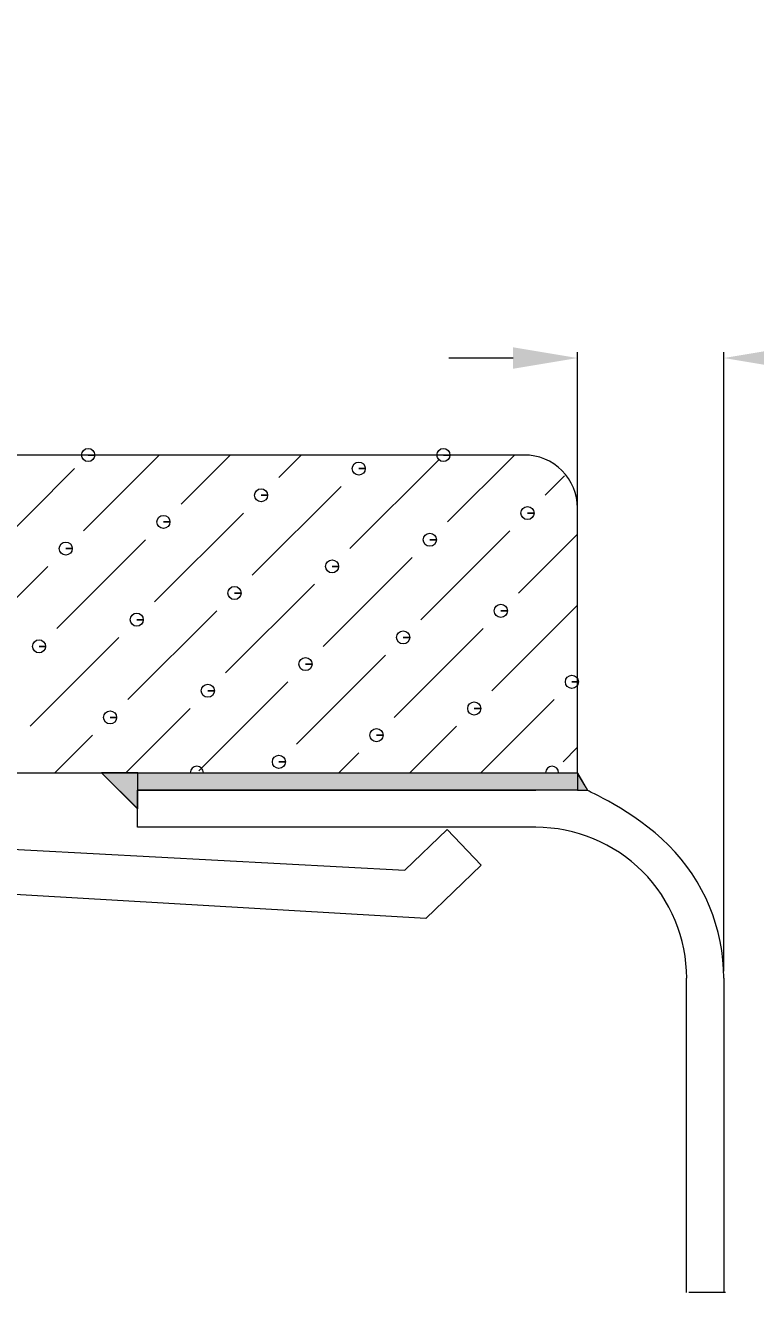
# Model space of a CAD drawing. Header units: millimetres. Extents: x 262 to 1674, y 270 to 1261.
# Drawn here: x 1214.27 to 1236.93, y 917.26 to 957.28 of the extents above; entities that cross this region are included whole.
import ezdxf

# ---------------------------------------------------------------- set-up
doc = ezdxf.new("R2010")
doc.units = ezdxf.units.MM
doc.linetypes.add('ACAD_ISO02W100', pattern=[15, 12, -3])
doc.layers.add('CONT', color=7, linetype='Continuous')
doc.layers.add('細實線', color=1, linetype='Continuous', lineweight=13)
doc.styles.add('DIM', font='txt.shx', dxfattribs={"width": 0.7, "bigfont": 'chineset.shx'})
doc.styles.get("Standard").update_dxf_attribs({"font": 'arial.ttf'})
doc.dimstyles.new('in+mm', dxfattribs={"dimtxt": 3.5, "dimasz": 4.2, "dimexe": 0.18, "dimexo": 0.0625, "dimgap": 3, "dimtad": 1, "dimtoh": 1, "dimdec": 4, "dimlfac": 0.03937, "dimdsep": 46, "dimlunit": 5, "dimtxsty": 'Standard', "dimcen": 0.09, "dimclrd": 1, "dimclre": 1, "dimclrt": 3, "dimadec": 0, "dimazin": 0, "dimtp": 0.01, "dimtm": 0.01, "dimtfac": 5, "dimtdec": 4, "dimtofl": 0, "dimtmove": 0, "dimatfit": 3, "dimfxl": 1, "dimfrac": 2, "dimtolj": 1, "dimlwd": 0, "dimlwe": 0, "dimarcsym": 0})
doc.dimstyles.new('mm+in', dxfattribs={"dimscale": 3, "dimtxt": 5, "dimasz": 4.2, "dimexe": 1.25, "dimexo": 0.625, "dimgap": 2, "dimtad": 1, "dimtxsty": 'DIM', "dimcen": 0, "dimclrd": 1, "dimclre": 1, "dimclrt": 3, "dimadec": 0, "dimazin": 0, "dimtfac": 1, "dimtofl": 0, "dimtmove": 0, "dimatfit": 3, "dimfxl": 1, "dimlwd": -1, "dimarcsym": 0})

# ---------------------------------------------------------------- blocks, each defined once
blk = doc.blocks.new('*D21')
at = {"layer": 'Defpoints', "color": 0}
for p in [(1235.955, 946.963), (1231.409, 942.303), (1235.955, 927.857)]:
    blk.add_point(p, dxfattribs=at)
at = {"layer": '細實線', "color": 1, "lineweight": 0}
for p, q in [((1229.409, 946.963), (1227.409, 946.963)), ((1231.409, 942.365), (1231.409, 947.143)), ((1235.955, 927.919), (1235.955, 947.143)), ((1239.955, 946.963), (1237.955, 946.963)), ((1254.954, 946.963), (1239.955, 946.963))]:
    blk.add_line(p, q, dxfattribs=at)
at = {"layer": '細實線', "color": 1}
for points in [[(1229.409, 946.63), (1229.409, 947.296), (1231.409, 946.963)], [(1237.955, 947.296), (1237.955, 946.63), (1235.955, 946.963)]]:
    blk.add_solid(points, dxfattribs=at)
at = {"layer": '細實線', "color": 3, "insert": (1248.954, 953.185), "char_height": 3.5, "attachment_point": 5}
blk.add_mtext('\\A1;{\\fTahoma|b0|i0|c163|p34;\\H1.4581x;\\C256;1/4"}', dxfattribs=at)
blk = doc.blocks.new('*D22')
at = {"color": 1, "lineweight": -2}
for p, q in [((653.191, 798.422), (653.191, 1106.411)), ((1303.891, 798.422), (1303.891, 1106.411))]:
    blk.add_line(p, q, dxfattribs=at)
at = {"color": 1}
blk.add_line((665.791, 1102.661), (1291.291, 1102.661), dxfattribs=at)
for points in [[(665.791, 1104.761), (665.791, 1100.561), (653.191, 1102.661)], [(1291.291, 1100.561), (1291.291, 1104.761), (1303.891, 1102.661)]]:
    blk.add_solid(points, dxfattribs=at)
at = {"layer": 'Defpoints', "color": 0}
for p in [(1303.891, 1102.661), (653.191, 796.547), (1303.891, 796.547)]:
    blk.add_point(p, dxfattribs=at)
at = {"color": 3, "insert": (982.808, 1117.411), "char_height": 15, "attachment_point": 5, "style": 'DIM'}
blk.add_mtext('650,7mm [25 5/8"]', dxfattribs=at)
blk = doc.blocks.new('*D23')
at = {"color": 1, "lineweight": -2}
for p, q in [((659.541, 798.422), (659.541, 1067.147)), ((1297.541, 798.422), (1297.541, 1067.147))]:
    blk.add_line(p, q, dxfattribs=at)
at = {"color": 1}
blk.add_line((1284.941, 1063.397), (672.141, 1063.397), dxfattribs=at)
for points in [[(672.141, 1065.497), (672.141, 1061.297), (659.541, 1063.397)], [(1284.941, 1061.297), (1284.941, 1065.497), (1297.541, 1063.397)]]:
    blk.add_solid(points, dxfattribs=at)
at = {"layer": 'Defpoints', "color": 0}
for p in [(659.541, 1063.397), (659.541, 796.547), (1297.541, 796.547)]:
    blk.add_point(p, dxfattribs=at)
at = {"color": 3, "insert": (978.541, 1076.897), "char_height": 15, "attachment_point": 5, "style": 'DIM'}
blk.add_mtext('638mm [25 1/8"]', dxfattribs=at)
blk = doc.blocks.new('*D24')
at = {"color": 1, "lineweight": -2}
for p, q in [((665.891, 798.422), (665.891, 1022.942)), ((1291.191, 798.422), (1291.191, 1022.942))]:
    blk.add_line(p, q, dxfattribs=at)
at = {"color": 1}
blk.add_line((1278.591, 1019.192), (678.491, 1019.192), dxfattribs=at)
for points in [[(678.491, 1021.292), (678.491, 1017.092), (665.891, 1019.192)], [(1278.591, 1017.092), (1278.591, 1021.292), (1291.191, 1019.192)]]:
    blk.add_solid(points, dxfattribs=at)
at = {"layer": 'Defpoints', "color": 0}
for p in [(665.891, 1019.192), (665.891, 796.547), (1291.191, 796.547)]:
    blk.add_point(p, dxfattribs=at)
at = {"color": 3, "insert": (978.541, 1033.942), "char_height": 15, "attachment_point": 5, "style": 'DIM'}
blk.add_mtext('625,3mm [24 5/8"]', dxfattribs=at)
blk = doc.blocks.new('*D25')
at = {"color": 1, "lineweight": -2}
for p, q in [((1201.416, 992.697), (1355.471, 992.697)), ((1201.416, 600.397), (1355.471, 600.397))]:
    blk.add_line(p, q, dxfattribs=at)
at = {"color": 1}
blk.add_line((1351.721, 980.097), (1351.721, 612.997), dxfattribs=at)
for points in [[(1353.821, 980.097), (1349.621, 980.097), (1351.721, 992.697)], [(1349.621, 612.997), (1353.821, 612.997), (1351.721, 600.397)]]:
    blk.add_solid(points, dxfattribs=at)
at = {"layer": 'Defpoints', "color": 0}
for p in [(1199.541, 992.697), (1199.541, 600.397), (1351.721, 600.397)]:
    blk.add_point(p, dxfattribs=at)
at = {"color": 3, "insert": (1336.971, 796.547), "char_height": 15, "attachment_point": 5, "rotation": 90, "style": 'DIM'}
blk.add_mtext('392,3mm [15 7/16"]', dxfattribs=at)
blk = doc.blocks.new('*D26')
at = {"color": 1, "lineweight": -2}
for p, q in [((1201.416, 999.047), (1401.204, 999.047)), ((1201.416, 594.047), (1401.204, 594.047))]:
    blk.add_line(p, q, dxfattribs=at)
at = {"color": 1}
blk.add_line((1397.454, 986.447), (1397.454, 606.647), dxfattribs=at)
for points in [[(1399.554, 986.447), (1395.354, 986.447), (1397.454, 999.047)], [(1395.354, 606.647), (1399.554, 606.647), (1397.454, 594.047)]]:
    blk.add_solid(points, dxfattribs=at)
at = {"layer": 'Defpoints', "color": 0}
for p in [(1199.541, 999.047), (1199.541, 594.047), (1397.454, 594.047)]:
    blk.add_point(p, dxfattribs=at)
at = {"color": 3, "insert": (1383.954, 796.547), "char_height": 15, "attachment_point": 5, "rotation": 90, "style": 'DIM'}
blk.add_mtext('405mm [15 15/16"]', dxfattribs=at)
blk = doc.blocks.new('*D27')
at = {"color": 1, "lineweight": -2}
for p, q in [((1200.892, 1005.397), (1445.388, 1005.397)), ((1200.892, 587.697), (1445.388, 587.697))]:
    blk.add_line(p, q, dxfattribs=at)
at = {"color": 1}
blk.add_line((1441.638, 992.797), (1441.638, 600.297), dxfattribs=at)
for points in [[(1443.738, 992.797), (1439.538, 992.797), (1441.638, 1005.397)], [(1439.538, 600.297), (1443.738, 600.297), (1441.638, 587.697)]]:
    blk.add_solid(points, dxfattribs=at)
at = {"layer": 'Defpoints', "color": 0}
for p in [(1199.017, 1005.397), (1199.017, 587.697), (1441.638, 587.697)]:
    blk.add_point(p, dxfattribs=at)
at = {"color": 3, "insert": (1426.888, 796.547), "char_height": 15, "attachment_point": 5, "rotation": 90, "style": 'DIM'}
blk.add_mtext('417,7mm [16 7/16"]', dxfattribs=at)

msp = doc.modelspace()

# ---------------------------------------------------------------- hatches: boundary and pattern name
at = {"layer": '細實線'}
h = msp.add_hatch(color=256, dxfattribs=at)
edge = h.paths.add_edge_path()
edge.add_spline(control_points=[(1217.74329, 932.96675), (1217.74408, 932.96597), (1217.74448, 932.96557), (1217.74448, 932.96557), (1217.74448, 932.96557), (1217.74448, 934.03978), (1217.74448, 934.08052)], knot_values=[0.50948237, 0.50948237, 0.50948237, 0.50948237, 0.51420921, 0.51420921, 0.51420921, 1.00472684, 1.00472684, 1.00472684, 1.00472684], degree=3, periodic=0)
edge.add_spline(control_points=[(1217.74448, 934.08052), (1217.37367, 934.08052), (1216.99958, 934.08052), (1216.62279, 934.08052)], knot_values=[0.58970233, 0.58970233, 0.58970233, 0.58970233, 0.60902484, 0.60902484, 0.60902484, 0.60902484], degree=3, periodic=0)
edge.add_spline(control_points=[(1216.62279, 934.08052), (1216.66299, 934.04057), (1217.70321, 933.00659), (1217.74329, 932.96675)], knot_values=[0.00472684, 0.00472684, 0.00472684, 0.00472684, 0.24525882, 0.24525882, 0.24525882, 0.24525882], degree=3, periodic=0)
edge.add_spline(control_points=[(1217.74329, 932.96675), (1217.74329, 933.25278), (1217.74329, 933.53751), (1217.74329, 933.53751)], knot_values=[0.50229473, 0.50229473, 0.50229473, 0.50229473, 1, 1, 1, 1], degree=3, periodic=0)
edge.add_spline(control_points=[(1231.40738, 933.54068), (1231.40738, 933.54068), (1217.74448, 933.54068), (1217.74448, 933.54068)], knot_values=[0.5, 0.5, 0.5, 0.5, 1, 1, 1, 1], degree=3, periodic=0)
edge = h.paths.add_edge_path()
edge.add_spline(control_points=[(1231.7226, 933.54068), (1231.69768, 933.58315), (1231.43044, 934.03853), (1231.40738, 934.07782)], knot_values=[0.04129556, 0.04129556, 0.04129556, 0.04129556, 0.9552073, 0.9552073, 0.9552073, 0.9552073], degree=3, periodic=0)
edge.add_spline(control_points=[(1231.40738, 934.07782), (1231.40738, 934.05612), (1231.40738, 933.94691), (1231.40738, 933.83257)], knot_values=[0.13159054, 0.13159054, 0.13159054, 0.13159054, 0.23755172, 0.23755172, 0.23755172, 0.23755172], degree=3, periodic=0)
edge.add_spline(control_points=[(1231.40738, 933.83257), (1231.40738, 933.80815), (1231.40738, 933.7835), (1231.40738, 933.75942)], knot_values=[0.10895997, 0.10895997, 0.10895997, 0.10895997, 0.13159054, 0.13159054, 0.13159054, 0.13159054], degree=3, periodic=0)
edge.add_spline(control_points=[(1231.40738, 933.75942), (1231.40738, 933.64346), (1231.40738, 933.54068), (1231.40738, 933.54068), (1231.40738, 933.54068), (1231.40738, 933.54068), (1231.40738, 933.54068)], knot_values=[0.99999, 0.99999, 0.99999, 0.99999, 1.10894997, 1.10894997, 1.10894997, 1.10895997, 1.10895997, 1.10895997, 1.10895997], degree=3, periodic=0)
edge.add_spline(control_points=[(1231.40738, 933.54068), (1231.40739, 933.54068), (1231.69002, 933.54068), (1231.7226, 933.54068)], knot_values=[0.52881781, 0.52881781, 0.52881781, 0.52881781, 0.99999, 0.99999, 0.99999, 0.99999], degree=3, periodic=0)
h = msp.add_hatch(color=256, dxfattribs=at)
edge = h.paths.add_edge_path()
edge.add_spline(control_points=[(1231.40738, 933.83257), (1231.40738, 933.94691), (1231.40738, 934.05612), (1231.40738, 934.07782)], knot_values=[0.13159054, 0.13159054, 0.13159054, 0.13159054, 0.23755172, 0.23755172, 0.23755172, 0.23755172], degree=3, periodic=0)
edge.add_spline(control_points=[(1231.40738, 934.07782), (1231.40633, 934.0796), (1231.40579, 934.08052), (1231.40579, 934.08052)], knot_values=[0.00001, 0.00001, 0.00001, 0.00001, 0.04129556, 0.04129556, 0.04129556, 0.04129556], degree=3, periodic=0)
edge.add_spline(control_points=[(1231.40579, 934.08052), (1231.38613, 934.08052), (1231.18404, 934.08052), (1230.82433, 934.08052)], knot_values=[0.9288448, 0.9288448, 0.9288448, 0.9288448, 0.99637421, 0.99637421, 0.99637421, 0.99637421], degree=3, periodic=0)
edge.add_spline(control_points=[(1230.82433, 934.08052), (1230.82433, 934.08052), (1230.76676, 934.08052), (1230.71289, 934.08052)], knot_values=[0.066844, 0.066844, 0.066844, 0.066844, 0.14285714, 0.14285714, 0.14285714, 0.14285714], degree=3, periodic=0)
edge.add_spline(control_points=[(1230.71289, 934.08052), (1230.62266, 934.08052), (1230.52415, 934.08052), (1230.41767, 934.08052)], knot_values=[0.90656219, 0.90656219, 0.90656219, 0.90656219, 0.92215948, 0.92215948, 0.92215948, 0.92215948], degree=3, periodic=0)
edge.add_spline(control_points=[(1230.41767, 934.08052), (1229.18615, 934.08052), (1226.88838, 934.08052), (1223.99744, 934.08052)], knot_values=[0.72617055, 0.72617055, 0.72617055, 0.72617055, 0.90656219, 0.90656219, 0.90656219, 0.90656219], degree=3, periodic=0)
edge.add_spline(control_points=[(1223.99744, 934.08052), (1222.69857, 934.08052), (1221.27995, 934.08052), (1219.78451, 934.08052)], knot_values=[0.64512196, 0.64512196, 0.64512196, 0.64512196, 0.72617055, 0.72617055, 0.72617055, 0.72617055], degree=3, periodic=0)
edge.add_spline(control_points=[(1219.78281, 934.08052), (1219.7817, 934.08052), (1219.78006, 934.08052), (1219.77797, 934.08052)], knot_values=[0.12745211, 0.12745211, 0.12745211, 0.12745211, 0.13510685, 0.13510685, 0.13510685, 0.13510685], degree=3, periodic=0)
edge.add_spline(control_points=[(1219.77797, 934.08052), (1219.77386, 934.08052), (1219.768, 934.08052), (1219.76084, 934.08052)], knot_values=[0.11243108, 0.11243108, 0.11243108, 0.11243108, 0.12745211, 0.12745211, 0.12745211, 0.12745211], degree=3, periodic=0)
edge.add_spline(control_points=[(1219.76084, 934.08052), (1219.74709, 934.08052), (1219.72856, 934.08052), (1219.70863, 934.08052)], knot_values=[0.08353796, 0.08353796, 0.08353796, 0.08353796, 0.11243108, 0.11243108, 0.11243108, 0.11243108], degree=3, periodic=0)
edge.add_spline(control_points=[(1219.70863, 934.08052), (1219.6994, 934.08052), (1219.68987, 934.08052), (1219.68038, 934.08052)], knot_values=[0.07016328, 0.07016328, 0.07016328, 0.07016328, 0.08353796, 0.08353796, 0.08353796, 0.08353796], degree=3, periodic=0)
edge.add_spline(control_points=[(1219.70863, 934.08052), (1219.59891, 934.08052), (1219.48879, 934.08052), (1219.37827, 934.08052)], knot_values=[0.63781622, 0.63781622, 0.63781622, 0.63781622, 0.64375225, 0.64375225, 0.64375225, 0.64375225], degree=3, periodic=0)
edge.add_spline(control_points=[(1219.37827, 934.08052), (1218.84224, 934.08052), (1218.297, 934.08052), (1217.74448, 934.08052)], knot_values=[0.60902484, 0.60902484, 0.60902484, 0.60902484, 0.63781622, 0.63781622, 0.63781622, 0.63781622], degree=3, periodic=0)
edge.add_spline(control_points=[(1217.74448, 934.08052), (1217.74448, 934.03978), (1217.74448, 932.96557), (1217.74448, 932.96557), (1217.74448, 932.96557), (1217.74408, 932.96597), (1217.74329, 932.96675)], knot_values=[0.50948237, 0.50948237, 0.50948237, 0.50948237, 1, 1, 1, 1.00472684, 1.00472684, 1.00472684, 1.00472684], degree=3, periodic=0)
edge.add_spline(control_points=[(1217.74448, 933.54068), (1217.74448, 933.54068), (1231.40738, 933.54068), (1231.40738, 933.54068)], knot_values=[0.5, 0.5, 0.5, 0.5, 1, 1, 1, 1], degree=3, periodic=0)
edge.add_spline(control_points=[(1231.40738, 933.54068), (1231.40738, 933.54068), (1231.40738, 933.54068), (1231.40738, 933.54068), (1231.40738, 933.54068), (1231.40738, 933.64346), (1231.40738, 933.75942)], knot_values=[0.99999, 0.99999, 0.99999, 0.99999, 1, 1, 1, 1.10895997, 1.10895997, 1.10895997, 1.10895997], degree=3, periodic=0)
edge.add_spline(control_points=[(1231.40738, 933.75942), (1231.40738, 933.7835), (1231.40738, 933.80815), (1231.40738, 933.83257)], knot_values=[0.10895997, 0.10895997, 0.10895997, 0.10895997, 0.13159054, 0.13159054, 0.13159054, 0.13159054], degree=3, periodic=0)

# ---------------------------------------------------------------- linework, layer by layer
msp.add_lwpolyline([(757.54137, 587.69662), (1199.54137, 587.69662, 0.41421356), (1303.89137, 692.04662), (1303.89137, 901.04662, 0.41421356), (1199.54137, 1005.39662), (757.54137, 1005.39662, 0.41421356), (653.19137, 901.04662), (653.19137, 692.04662, 0.41421356)], format="xyb", close=True)
at = {"layer": 'CONT', "color": 2, "linetype": 'ACAD_ISO02W100'}
msp.add_lwpolyline([(757.54137, 594.04662), (1199.54137, 594.04662, 0.41421356), (1297.54137, 692.04662), (1297.54137, 901.04662, 0.41421356), (1199.54137, 999.04662), (757.54137, 999.04662, 0.41421356), (659.54137, 901.04662), (659.54137, 692.04662, 0.41421356)], format="xyb", close=True, dxfattribs=at)
at = {"layer": 'CONT', "color": 3}
msp.add_lwpolyline([(757.54137, 600.39662), (1199.54137, 600.39662, 0.41421356), (1291.19137, 692.04662), (1291.19137, 901.04662, 0.41421356), (1199.54137, 992.69662), (757.54137, 992.69662, 0.41421356), (665.89137, 901.04662), (665.89137, 692.04662, 0.41421356)], format="xyb", close=True, dxfattribs=at)
at = {"layer": '細實線'}
for points, knots in [([(1216.20581, 943.95106), (1216.20581, 943.95106), (1216.40875, 943.95106), (1216.40875, 943.95106), (1216.40875, 943.95106), (1216.40875, 944.06283), (1216.31759, 944.15439), (1216.20581, 944.15439), (1216.20581, 944.15439), (1216.09364, 944.15439), (1216.00248, 944.06283), (1216.00248, 943.95106), (1216.00248, 943.95106), (1216.00248, 943.83889), (1216.09364, 943.74772), (1216.20581, 943.74772), (1216.20581, 943.74772), (1216.31759, 943.74772), (1216.40875, 943.83889), (1216.40875, 943.95106), (1216.40875, 943.95106), (1216.40875, 943.95106), (1216.20581, 943.95106), (1216.20581, 943.95106)], [0, 0, 0, 0, 0.14285714, 0.14285714, 0.14285714, 0.14285715, 0.28571429, 0.28571429, 0.28571429, 0.2857143, 0.42857143, 0.42857143, 0.42857143, 0.42857144, 0.57142857, 0.57142857, 0.57142857, 0.57142858, 0.71428571, 0.71428571, 0.71428571, 0.71428572, 1, 1, 1, 1]), ([(1227.24481, 943.95106), (1227.24481, 943.95106), (1227.44814, 943.95106), (1227.44814, 943.95106), (1227.44814, 943.95106), (1227.44814, 944.06283), (1227.35659, 944.15439), (1227.24481, 944.15439), (1227.24481, 944.15439), (1227.13264, 944.15439), (1227.04148, 944.06283), (1227.04148, 943.95106), (1227.04148, 943.95106), (1227.04148, 943.83889), (1227.13264, 943.74772), (1227.24481, 943.74772), (1227.24481, 943.74772), (1227.35659, 943.74772), (1227.44814, 943.83889), (1227.44814, 943.95106), (1227.44814, 943.95106), (1227.44814, 943.95106), (1227.24481, 943.95106), (1227.24481, 943.95106)], [0, 0, 0, 0, 0.14285714, 0.14285714, 0.14285714, 0.14285715, 0.28571429, 0.28571429, 0.28571429, 0.2857143, 0.42857143, 0.42857143, 0.42857143, 0.42857144, 0.57142857, 0.57142857, 0.57142857, 0.57142858, 0.71428571, 0.71428571, 0.71428571, 0.71428572, 1, 1, 1, 1]), ([(1224.61338, 943.52854), (1224.61338, 943.52854), (1224.81672, 943.52854), (1224.81672, 943.52854), (1224.81672, 943.52854), (1224.81672, 943.64031), (1224.72555, 943.73187), (1224.61338, 943.73187), (1224.61338, 943.73187), (1224.50161, 943.73187), (1224.41045, 943.64031), (1224.41045, 943.52854), (1224.41045, 943.52854), (1224.41045, 943.41676), (1224.50161, 943.32521), (1224.61338, 943.32521), (1224.61338, 943.32521), (1224.72555, 943.32521), (1224.81672, 943.41676), (1224.81672, 943.52854), (1224.81672, 943.52854), (1224.81672, 943.52854), (1224.61338, 943.52854), (1224.61338, 943.52854)], [0, 0, 0, 0, 0.14285714, 0.14285714, 0.14285714, 0.14285715, 0.28571429, 0.28571429, 0.28571429, 0.2857143, 0.42857143, 0.42857143, 0.42857143, 0.42857144, 0.57142857, 0.57142857, 0.57142857, 0.57142858, 0.71428571, 0.71428571, 0.71428571, 0.71428572, 1, 1, 1, 1]), ([(1231.40896, 942.303), (1231.40896, 942.74018), (1231.23536, 943.15992), (1230.92659, 943.46869), (1230.92659, 943.46869), (1230.61743, 943.77745), (1230.19808, 943.95106), (1229.7609, 943.95106)], [0, 0, 0, 0, 0.33333333, 0.33333333, 0.33333333, 0.33333334, 1, 1, 1, 1]), ([(1221.57886, 942.69975), (1221.57886, 942.69975), (1221.78179, 942.69975), (1221.78179, 942.69975), (1221.78179, 942.69975), (1221.78179, 942.81152), (1221.69063, 942.90269), (1221.57886, 942.90269), (1221.57886, 942.90269), (1221.46669, 942.90269), (1221.37553, 942.81152), (1221.37553, 942.69975), (1221.37553, 942.69975), (1221.37553, 942.58758), (1221.46669, 942.49642), (1221.57886, 942.49642), (1221.57886, 942.49642), (1221.69063, 942.49642), (1221.78179, 942.58758), (1221.78179, 942.69975), (1221.78179, 942.69975), (1221.78179, 942.69975), (1221.57886, 942.69975), (1221.57886, 942.69975)], [0, 0, 0, 0, 0.14285714, 0.14285714, 0.14285714, 0.14285715, 0.28571429, 0.28571429, 0.28571429, 0.2857143, 0.42857143, 0.42857143, 0.42857143, 0.42857144, 0.57142857, 0.57142857, 0.57142857, 0.57142858, 0.71428571, 0.71428571, 0.71428571, 0.71428572, 1, 1, 1, 1]), ([(1218.54314, 941.87215), (1218.54314, 941.87215), (1218.74608, 941.87215), (1218.74608, 941.87215), (1218.74608, 941.87215), (1218.74608, 941.98432), (1218.65492, 942.07549), (1218.54314, 942.07549), (1218.54314, 942.07549), (1218.43097, 942.07549), (1218.33981, 941.98432), (1218.33981, 941.87215), (1218.33981, 941.87215), (1218.33981, 941.76038), (1218.43097, 941.66922), (1218.54314, 941.66922), (1218.54314, 941.66922), (1218.65492, 941.66922), (1218.74608, 941.76038), (1218.74608, 941.87215), (1218.74608, 941.87215), (1218.74608, 941.87215), (1218.54314, 941.87215), (1218.54314, 941.87215)], [0, 0, 0, 0, 0.14285714, 0.14285714, 0.14285714, 0.14285715, 0.28571429, 0.28571429, 0.28571429, 0.2857143, 0.42857143, 0.42857143, 0.42857143, 0.42857144, 0.57142857, 0.57142857, 0.57142857, 0.57142858, 0.71428571, 0.71428571, 0.71428571, 0.71428572, 1, 1, 1, 1]), ([(1229.85682, 942.14921), (1229.85682, 942.14921), (1230.05975, 942.14921), (1230.05975, 942.14921), (1230.05975, 942.14921), (1230.05975, 942.26058), (1229.96859, 942.35214), (1229.85682, 942.35214), (1229.85682, 942.35214), (1229.74465, 942.35214), (1229.65349, 942.26058), (1229.65349, 942.14921), (1229.65349, 942.14921), (1229.65349, 942.03664), (1229.74465, 941.94548), (1229.85682, 941.94548), (1229.85682, 941.94548), (1229.96859, 941.94548), (1230.05975, 942.03664), (1230.05975, 942.14921), (1230.05975, 942.14921), (1230.05975, 942.14921), (1229.85682, 942.14921), (1229.85682, 942.14921)], [0, 0, 0, 0, 0.14285714, 0.14285714, 0.14285714, 0.14285715, 0.28571429, 0.28571429, 0.28571429, 0.2857143, 0.42857143, 0.42857143, 0.42857143, 0.42857144, 0.57142857, 0.57142857, 0.57142857, 0.57142858, 0.71428571, 0.71428571, 0.71428571, 0.71428572, 1, 1, 1, 1]), ([(1215.50822, 941.04455), (1215.50822, 941.04455), (1215.71116, 941.04455), (1215.71116, 941.04455), (1215.71116, 941.04455), (1215.71116, 941.15672), (1215.61999, 941.24789), (1215.50822, 941.24789), (1215.50822, 941.24789), (1215.39605, 941.24789), (1215.30489, 941.15672), (1215.30489, 941.04455), (1215.30489, 941.04455), (1215.30489, 940.93278), (1215.39605, 940.84162), (1215.50822, 940.84162), (1215.50822, 940.84162), (1215.61999, 940.84162), (1215.71116, 940.93278), (1215.71116, 941.04455), (1215.71116, 941.04455), (1215.71116, 941.04455), (1215.50822, 941.04455), (1215.50822, 941.04455)], [0, 0, 0, 0, 0.14285714, 0.14285714, 0.14285714, 0.14285715, 0.28571429, 0.28571429, 0.28571429, 0.2857143, 0.42857143, 0.42857143, 0.42857143, 0.42857144, 0.57142857, 0.57142857, 0.57142857, 0.57142858, 0.71428571, 0.71428571, 0.71428571, 0.71428572, 1, 1, 1, 1]), ([(1226.82229, 941.31963), (1226.82229, 941.31963), (1227.02563, 941.31963), (1227.02563, 941.31963), (1227.02563, 941.31963), (1227.02563, 941.4314), (1226.93407, 941.52296), (1226.82229, 941.52296), (1226.82229, 941.52296), (1226.71052, 941.52296), (1226.61896, 941.4314), (1226.61896, 941.31963), (1226.61896, 941.31963), (1226.61896, 941.20746), (1226.71052, 941.11669), (1226.82229, 941.11669), (1226.82229, 941.11669), (1226.93407, 941.11669), (1227.02563, 941.20746), (1227.02563, 941.31963), (1227.02563, 941.31963), (1227.02563, 941.31963), (1226.82229, 941.31963), (1226.82229, 941.31963)], [0, 0, 0, 0, 0.14285714, 0.14285714, 0.14285714, 0.14285715, 0.28571429, 0.28571429, 0.28571429, 0.2857143, 0.42857143, 0.42857143, 0.42857143, 0.42857144, 0.57142857, 0.57142857, 0.57142857, 0.57142858, 0.71428571, 0.71428571, 0.71428571, 0.71428572, 1, 1, 1, 1]), ([(1223.78618, 940.49243), (1223.78618, 940.49243), (1223.98912, 940.49243), (1223.98912, 940.49243), (1223.98912, 940.49243), (1223.98912, 940.6042), (1223.89796, 940.69536), (1223.78618, 940.69536), (1223.78618, 940.69536), (1223.67401, 940.69536), (1223.58285, 940.6042), (1223.58285, 940.49243), (1223.58285, 940.49243), (1223.58285, 940.38026), (1223.67401, 940.28909), (1223.78618, 940.28909), (1223.78618, 940.28909), (1223.89796, 940.28909), (1223.98912, 940.38026), (1223.98912, 940.49243), (1223.98912, 940.49243), (1223.98912, 940.49243), (1223.78618, 940.49243), (1223.78618, 940.49243)], [0, 0, 0, 0, 0.14285714, 0.14285714, 0.14285714, 0.14285715, 0.28571429, 0.28571429, 0.28571429, 0.2857143, 0.42857143, 0.42857143, 0.42857143, 0.42857144, 0.57142857, 0.57142857, 0.57142857, 0.57142858, 0.71428571, 0.71428571, 0.71428571, 0.71428572, 1, 1, 1, 1]), ([(1220.75166, 939.66483), (1220.75166, 939.66483), (1220.95499, 939.66483), (1220.95499, 939.66483), (1220.95499, 939.66483), (1220.95499, 939.777), (1220.86383, 939.86816), (1220.75166, 939.86816), (1220.75166, 939.86816), (1220.63988, 939.86816), (1220.54872, 939.777), (1220.54872, 939.66483), (1220.54872, 939.66483), (1220.54872, 939.55306), (1220.63988, 939.4615), (1220.75166, 939.4615), (1220.75166, 939.4615), (1220.86383, 939.4615), (1220.95499, 939.55306), (1220.95499, 939.66483), (1220.95499, 939.66483), (1220.95499, 939.66483), (1220.75166, 939.66483), (1220.75166, 939.66483)], [0, 0, 0, 0, 0.14285714, 0.14285714, 0.14285714, 0.14285715, 0.28571429, 0.28571429, 0.28571429, 0.2857143, 0.42857143, 0.42857143, 0.42857143, 0.42857144, 0.57142857, 0.57142857, 0.57142857, 0.57142858, 0.71428571, 0.71428571, 0.71428571, 0.71428572, 1, 1, 1, 1]), ([(1229.02962, 939.1123), (1229.02962, 939.1123), (1229.23295, 939.1123), (1229.23295, 939.1123), (1229.23295, 939.1123), (1229.23295, 939.22447), (1229.14179, 939.31564), (1229.02962, 939.31564), (1229.02962, 939.31564), (1228.91784, 939.31564), (1228.82629, 939.22447), (1228.82629, 939.1123), (1228.82629, 939.1123), (1228.82629, 939.00053), (1228.91784, 938.90937), (1229.02962, 938.90937), (1229.02962, 938.90937), (1229.14179, 938.90937), (1229.23295, 939.00053), (1229.23295, 939.1123), (1229.23295, 939.1123), (1229.23295, 939.1123), (1229.02962, 939.1123), (1229.02962, 939.1123)], [0, 0, 0, 0, 0.14285714, 0.14285714, 0.14285714, 0.14285715, 0.28571429, 0.28571429, 0.28571429, 0.2857143, 0.42857143, 0.42857143, 0.42857143, 0.42857144, 0.57142857, 0.57142857, 0.57142857, 0.57142858, 0.71428571, 0.71428571, 0.71428571, 0.71428572, 1, 1, 1, 1]), ([(1217.71555, 938.83604), (1217.71555, 938.83604), (1217.91888, 938.83604), (1217.91888, 938.83604), (1217.91888, 938.83604), (1217.91888, 938.94782), (1217.82732, 939.03937), (1217.71555, 939.03937), (1217.71555, 939.03937), (1217.60338, 939.03937), (1217.51221, 938.94782), (1217.51221, 938.83604), (1217.51221, 938.83604), (1217.51221, 938.72387), (1217.60338, 938.63271), (1217.71555, 938.63271), (1217.71555, 938.63271), (1217.82732, 938.63271), (1217.91888, 938.72387), (1217.91888, 938.83604), (1217.91888, 938.83604), (1217.91888, 938.83604), (1217.71555, 938.83604), (1217.71555, 938.83604)], [0, 0, 0, 0, 0.14285714, 0.14285714, 0.14285714, 0.14285715, 0.28571429, 0.28571429, 0.28571429, 0.2857143, 0.42857143, 0.42857143, 0.42857143, 0.42857144, 0.57142857, 0.57142857, 0.57142857, 0.57142858, 0.71428571, 0.71428571, 0.71428571, 0.71428572, 1, 1, 1, 1]), ([(1225.99351, 938.2851), (1225.99351, 938.2851), (1226.19644, 938.2851), (1226.19644, 938.2851), (1226.19644, 938.2851), (1226.19644, 938.39688), (1226.10528, 938.48804), (1225.99351, 938.48804), (1225.99351, 938.48804), (1225.88134, 938.48804), (1225.79017, 938.39688), (1225.79017, 938.2851), (1225.79017, 938.2851), (1225.79017, 938.17293), (1225.88134, 938.08177), (1225.99351, 938.08177), (1225.99351, 938.08177), (1226.10528, 938.08177), (1226.19644, 938.17293), (1226.19644, 938.2851), (1226.19644, 938.2851), (1226.19644, 938.2851), (1225.99351, 938.2851), (1225.99351, 938.2851)], [0, 0, 0, 0, 0.14285714, 0.14285714, 0.14285714, 0.14285715, 0.28571429, 0.28571429, 0.28571429, 0.2857143, 0.42857143, 0.42857143, 0.42857143, 0.42857144, 0.57142857, 0.57142857, 0.57142857, 0.57142858, 0.71428571, 0.71428571, 0.71428571, 0.71428572, 1, 1, 1, 1]), ([(1214.67943, 938.00844), (1214.67943, 938.00844), (1214.88237, 938.00844), (1214.88237, 938.00844), (1214.88237, 938.00844), (1214.88237, 938.12061), (1214.79121, 938.21178), (1214.67943, 938.21178), (1214.67943, 938.21178), (1214.56726, 938.21178), (1214.4761, 938.12061), (1214.4761, 938.00844), (1214.4761, 938.00844), (1214.4761, 937.89667), (1214.56726, 937.80551), (1214.67943, 937.80551), (1214.67943, 937.80551), (1214.79121, 937.80551), (1214.88237, 937.89667), (1214.88237, 938.00844), (1214.88237, 938.00844), (1214.88237, 938.00844), (1214.67943, 938.00844), (1214.67943, 938.00844)], [0, 0, 0, 0, 0.14285714, 0.14285714, 0.14285714, 0.14285715, 0.28571429, 0.28571429, 0.28571429, 0.2857143, 0.42857143, 0.42857143, 0.42857143, 0.42857144, 0.57142857, 0.57142857, 0.57142857, 0.57142858, 0.71428571, 0.71428571, 0.71428571, 0.71428572, 1, 1, 1, 1]), ([(1222.95898, 937.4575), (1222.95898, 937.4575), (1223.16231, 937.4575), (1223.16231, 937.4575), (1223.16231, 937.4575), (1223.16231, 937.56928), (1223.07115, 937.66084), (1222.95898, 937.66084), (1222.95898, 937.66084), (1222.84721, 937.66084), (1222.75604, 937.56928), (1222.75604, 937.4575), (1222.75604, 937.4575), (1222.75604, 937.34573), (1222.84721, 937.25417), (1222.95898, 937.25417), (1222.95898, 937.25417), (1223.07115, 937.25417), (1223.16231, 937.34573), (1223.16231, 937.4575), (1223.16231, 937.4575), (1223.16231, 937.4575), (1222.95898, 937.4575), (1222.95898, 937.4575)], [0, 0, 0, 0, 0.14285714, 0.14285714, 0.14285714, 0.14285715, 0.28571429, 0.28571429, 0.28571429, 0.2857143, 0.42857143, 0.42857143, 0.42857143, 0.42857144, 0.57142857, 0.57142857, 0.57142857, 0.57142858, 0.71428571, 0.71428571, 0.71428571, 0.71428572, 1, 1, 1, 1]), ([(1231.23694, 936.90498), (1231.23694, 936.90498), (1231.44027, 936.90498), (1231.44027, 936.90498), (1231.44027, 936.90498), (1231.44027, 937.01715), (1231.34911, 937.10831), (1231.23694, 937.10831), (1231.23694, 937.10831), (1231.12517, 937.10831), (1231.03401, 937.01715), (1231.03401, 936.90498), (1231.03401, 936.90498), (1231.03401, 936.79321), (1231.12517, 936.70204), (1231.23694, 936.70204), (1231.23694, 936.70204), (1231.34911, 936.70204), (1231.44027, 936.79321), (1231.44027, 936.90498), (1231.44027, 936.90498), (1231.44027, 936.90498), (1231.23694, 936.90498), (1231.23694, 936.90498)], [0, 0, 0, 0, 0.14285714, 0.14285714, 0.14285714, 0.14285715, 0.28571429, 0.28571429, 0.28571429, 0.2857143, 0.42857143, 0.42857143, 0.42857143, 0.42857144, 0.57142857, 0.57142857, 0.57142857, 0.57142858, 0.71428571, 0.71428571, 0.71428571, 0.71428572, 1, 1, 1, 1]), ([(1219.92287, 936.62872), (1219.92287, 936.62872), (1220.1262, 936.62872), (1220.1262, 936.62872), (1220.1262, 936.62872), (1220.1262, 936.74049), (1220.03464, 936.83165), (1219.92287, 936.83165), (1219.92287, 936.83165), (1219.8111, 936.83165), (1219.71954, 936.74049), (1219.71954, 936.62872), (1219.71954, 936.62872), (1219.71954, 936.51655), (1219.8111, 936.42539), (1219.92287, 936.42539), (1219.92287, 936.42539), (1220.03464, 936.42539), (1220.1262, 936.51655), (1220.1262, 936.62872), (1220.1262, 936.62872), (1220.1262, 936.62872), (1219.92287, 936.62872), (1219.92287, 936.62872)], [0, 0, 0, 0, 0.14285714, 0.14285714, 0.14285714, 0.14285715, 0.28571429, 0.28571429, 0.28571429, 0.2857143, 0.42857143, 0.42857143, 0.42857143, 0.42857144, 0.57142857, 0.57142857, 0.57142857, 0.57142858, 0.71428571, 0.71428571, 0.71428571, 0.71428572, 1, 1, 1, 1]), ([(1228.20202, 936.07778), (1228.20202, 936.07778), (1228.40535, 936.07778), (1228.40535, 936.07778), (1228.40535, 936.07778), (1228.40535, 936.18955), (1228.31419, 936.28071), (1228.20202, 936.28071), (1228.20202, 936.28071), (1228.09025, 936.28071), (1227.99908, 936.18955), (1227.99908, 936.07778), (1227.99908, 936.07778), (1227.99908, 935.96561), (1228.09025, 935.87445), (1228.20202, 935.87445), (1228.20202, 935.87445), (1228.31419, 935.87445), (1228.40535, 935.96561), (1228.40535, 936.07778), (1228.40535, 936.07778), (1228.40535, 936.07778), (1228.20202, 936.07778), (1228.20202, 936.07778)], [0, 0, 0, 0, 0.14285714, 0.14285714, 0.14285714, 0.14285715, 0.28571429, 0.28571429, 0.28571429, 0.2857143, 0.42857143, 0.42857143, 0.42857143, 0.42857144, 0.57142857, 0.57142857, 0.57142857, 0.57142858, 0.71428571, 0.71428571, 0.71428571, 0.71428572, 1, 1, 1, 1]), ([(1216.88676, 935.80152), (1216.88676, 935.80152), (1217.08969, 935.80152), (1217.08969, 935.80152), (1217.08969, 935.80152), (1217.08969, 935.91369), (1216.99853, 936.00485), (1216.88676, 936.00485), (1216.88676, 936.00485), (1216.77459, 936.00485), (1216.68343, 935.91369), (1216.68343, 935.80152), (1216.68343, 935.80152), (1216.68343, 935.68974), (1216.77459, 935.59858), (1216.88676, 935.59858), (1216.88676, 935.59858), (1216.99853, 935.59858), (1217.08969, 935.68974), (1217.08969, 935.80152), (1217.08969, 935.80152), (1217.08969, 935.80152), (1216.88676, 935.80152), (1216.88676, 935.80152)], [0, 0, 0, 0, 0.14285714, 0.14285714, 0.14285714, 0.14285715, 0.28571429, 0.28571429, 0.28571429, 0.2857143, 0.42857143, 0.42857143, 0.42857143, 0.42857144, 0.57142857, 0.57142857, 0.57142857, 0.57142858, 0.71428571, 0.71428571, 0.71428571, 0.71428572, 1, 1, 1, 1]), ([(1225.16591, 935.2486), (1225.16591, 935.2486), (1225.36924, 935.2486), (1225.36924, 935.2486), (1225.36924, 935.2486), (1225.36924, 935.36076), (1225.27808, 935.45193), (1225.16591, 935.45193), (1225.16591, 935.45193), (1225.05413, 935.45193), (1224.96297, 935.36076), (1224.96297, 935.2486), (1224.96297, 935.2486), (1224.96297, 935.13682), (1225.05413, 935.04566), (1225.16591, 935.04566), (1225.16591, 935.04566), (1225.27808, 935.04566), (1225.36924, 935.13682), (1225.36924, 935.2486), (1225.36924, 935.2486), (1225.36924, 935.2486), (1225.16591, 935.2486), (1225.16591, 935.2486)], [0, 0, 0, 0, 0.14285714, 0.14285714, 0.14285714, 0.14285715, 0.28571429, 0.28571429, 0.28571429, 0.2857143, 0.42857143, 0.42857143, 0.42857143, 0.42857144, 0.57142857, 0.57142857, 0.57142857, 0.57142858, 0.71428571, 0.71428571, 0.71428571, 0.71428572, 1, 1, 1, 1]), ([(1222.13178, 934.42179), (1222.13178, 934.42179), (1222.33471, 934.42179), (1222.33471, 934.42179), (1222.33471, 934.42179), (1222.33471, 934.53356), (1222.24355, 934.62512), (1222.13178, 934.62512), (1222.13178, 934.62512), (1222.01961, 934.62512), (1221.92845, 934.53356), (1221.92845, 934.42179), (1221.92845, 934.42179), (1221.92845, 934.30962), (1222.01961, 934.21846), (1222.13178, 934.21846), (1222.13178, 934.21846), (1222.24355, 934.21846), (1222.33471, 934.30962), (1222.33471, 934.42179), (1222.33471, 934.42179), (1222.33471, 934.42179), (1222.13178, 934.42179), (1222.13178, 934.42179)], [0, 0, 0, 0, 0.14285714, 0.14285714, 0.14285714, 0.14285715, 0.28571429, 0.28571429, 0.28571429, 0.2857143, 0.42857143, 0.42857143, 0.42857143, 0.42857144, 0.57142857, 0.57142857, 0.57142857, 0.57142858, 0.71428571, 0.71428571, 0.71428571, 0.71428572, 1, 1, 1, 1]), ([(1217.74448, 932.96557), (1217.74448, 932.96557), (1216.62159, 934.08171), (1216.62159, 934.08171), (1216.62159, 934.08171), (1216.62159, 934.08171), (1217.74448, 934.08171), (1217.74448, 934.08171), (1217.74448, 934.08171), (1217.74448, 934.08171), (1217.74448, 932.96557), (1217.74448, 932.96557)], [0, 0, 0, 0, 0.25, 0.25, 0.25, 0.25000001, 0.5, 0.5, 0.5, 0.50000001, 1, 1, 1, 1]), ([(1219.68038, 934.08052), (1219.73199, 934.08052), (1219.78454, 934.08052), (1219.78454, 934.08052), (1219.78454, 934.08052), (1219.78454, 934.1923), (1219.69338, 934.28346), (1219.5816, 934.28346), (1219.5816, 934.28346), (1219.46943, 934.28346), (1219.37827, 934.1923), (1219.37827, 934.08052)], [0.070163276, 0.070163276, 0.070163276, 0.070163276, 0.142857143, 0.142857143, 0.142857143, 0.142857153, 0.285714286, 0.285714286, 0.285714286, 0.285714296, 0.428571429, 0.428571429, 0.428571429, 0.428571429]), ([(1230.71289, 934.08052), (1230.76676, 934.08052), (1230.82433, 934.08052), (1230.82433, 934.08052), (1230.82433, 934.08052), (1230.82433, 934.1923), (1230.73277, 934.28346), (1230.621, 934.28346), (1230.621, 934.28346), (1230.50923, 934.28346), (1230.41767, 934.1923), (1230.41767, 934.08052)], [0.066843997, 0.066843997, 0.066843997, 0.066843997, 0.142857143, 0.142857143, 0.142857143, 0.142857153, 0.285714286, 0.285714286, 0.285714286, 0.285714296, 0.428571429, 0.428571429, 0.428571429, 0.428571429]), ([(1231.40738, 933.54068), (1231.40738, 933.54068), (1231.40738, 934.08171), (1231.40738, 934.08171), (1231.40738, 934.08171), (1231.40738, 934.08171), (1231.72565, 933.54068), (1231.72565, 933.54068), (1231.72565, 933.54068), (1231.72565, 933.54068), (1231.40738, 933.54068), (1231.40738, 933.54068)], [0, 0, 0, 0, 0.25, 0.25, 0.25, 0.25000001, 0.5, 0.5, 0.5, 0.50000001, 1, 1, 1, 1]), ([(1235.95482, 927.69756), (1235.95482, 929.24653), (1235.33848, 930.73208), (1234.24493, 931.82722), (1234.24493, 931.82722), (1233.14939, 932.92316), (1231.66265, 933.53751), (1231.72446, 933.53751)], [0, 0, 0, 0, 0.33333333, 0.33333333, 0.33333333, 0.33333334, 1, 1, 1, 1]), ([(1234.80419, 927.69756), (1234.80419, 928.94212), (1234.30993, 930.13556), (1233.43081, 931.01469), (1233.43081, 931.01469), (1232.5497, 931.89421), (1231.35666, 932.38807), (1230.11368, 932.38807)], [0, 0, 0, 0, 0.33333333, 0.33333333, 0.33333333, 0.33333334, 1, 1, 1, 1])]:
    msp.add_open_spline(points, degree=3, knots=knots, dxfattribs=at)
for points in [[(1229.75931, 943.95106), (1229.75931, 943.95106), (1190.36756, 943.95106), (1190.36756, 943.95106)], [(1216.05916, 941.59589), (1216.05916, 941.59589), (1218.41433, 943.95106), (1218.41433, 943.95106)], [(1219.09527, 942.42468), (1219.09527, 942.42468), (1220.62165, 943.95106), (1220.62165, 943.95106)], [(1222.13178, 943.25228), (1222.13178, 943.25228), (1222.82858, 943.95106), (1222.82858, 943.95106)], [(1224.3391, 941.04455), (1224.3391, 941.04455), (1227.09856, 943.8044), (1227.09856, 943.8044)], [(1227.37521, 941.87215), (1227.37521, 941.87215), (1229.45214, 943.95106), (1229.45214, 943.95106)], [(1213.02503, 940.76869), (1213.02503, 940.76869), (1215.7829, 943.52854), (1215.7829, 943.52854)], [(1230.40934, 942.69975), (1230.40934, 942.69975), (1231.00943, 943.30103), (1231.00943, 943.30103)], [(1221.3026, 940.21577), (1221.3026, 940.21577), (1224.06244, 942.97562), (1224.06244, 942.97562)], [(1218.26807, 939.38857), (1218.26807, 939.38857), (1221.02832, 942.14921), (1221.02832, 942.14921)], [(1231.40579, 934.08052), (1231.40579, 934.08052), (1231.40579, 942.303), (1231.40579, 942.303)], [(1215.23236, 938.56136), (1215.23236, 938.56136), (1217.99181, 941.31963), (1217.99181, 941.31963)], [(1226.54603, 938.83604), (1226.54603, 938.83604), (1229.30628, 941.59589), (1229.30628, 941.59589)], [(1229.58214, 939.66483), (1229.58214, 939.66483), (1231.4042, 941.48689), (1231.4042, 941.48689)], [(1212.19585, 937.73258), (1212.19585, 937.73258), (1214.9557, 940.49243), (1214.9557, 940.49243)], [(1223.50952, 938.00844), (1223.50952, 938.00844), (1226.26977, 940.76869), (1226.26977, 940.76869)], [(1220.47539, 937.18164), (1220.47539, 937.18164), (1223.23366, 939.93951), (1223.23366, 939.93951)], [(1228.75335, 936.62872), (1228.75335, 936.62872), (1231.4042, 939.27957), (1231.4042, 939.27957)], [(1217.43928, 936.35404), (1217.43928, 936.35404), (1220.19874, 939.1123), (1220.19874, 939.1123)], [(1225.71883, 935.80152), (1225.71883, 935.80152), (1228.47868, 938.56136), (1228.47868, 938.56136)], [(1214.40476, 935.52525), (1214.40476, 935.52525), (1217.16302, 938.2851), (1217.16302, 938.2851)], [(1222.68272, 934.97431), (1222.68272, 934.97431), (1225.44257, 937.73258), (1225.44257, 937.73258)], [(1219.6478, 934.14513), (1219.6478, 934.14513), (1222.40606, 936.90498), (1222.40606, 936.90498)], [(1217.37428, 934.08052), (1217.37428, 934.08052), (1219.37193, 936.07778), (1219.37193, 936.07778)], [(1228.41169, 934.08052), (1228.41169, 934.08052), (1230.68402, 936.35404), (1230.68402, 936.35404)], [(1215.16696, 934.08052), (1215.16696, 934.08052), (1216.33582, 935.2486), (1216.33582, 935.2486)], [(1226.20477, 934.08052), (1226.20477, 934.08052), (1227.64989, 935.52525), (1227.64989, 935.52525)], [(1230.96068, 934.42179), (1230.96068, 934.42179), (1231.4042, 934.86373), (1231.4042, 934.86373)], [(1223.99744, 934.08052), (1223.99744, 934.08052), (1224.61338, 934.69766), (1224.61338, 934.69766)], [(1191.11033, 934.08052), (1191.11033, 934.08052), (1231.40738, 934.08052), (1231.40738, 934.08052)], [(1216.61842, 934.08052), (1216.61842, 934.08052), (1217.74131, 932.96358), (1217.74131, 932.96358)], [(1217.74448, 934.08171), (1217.74448, 934.08171), (1231.40738, 934.08171), (1231.40738, 934.08171)], [(1231.40579, 934.08052), (1231.40579, 934.08052), (1231.72446, 933.53751), (1231.72446, 933.53751)], [(1231.40738, 934.08171), (1231.40738, 934.08171), (1231.40738, 933.54068), (1231.40738, 933.54068)], [(1217.74329, 932.38807), (1217.74329, 932.38807), (1217.74329, 933.53751), (1217.74329, 933.53751)], [(1231.40738, 933.54068), (1231.40738, 933.54068), (1217.74448, 933.54068), (1217.74448, 933.54068)], [(1217.74448, 933.5391), (1217.74448, 933.5391), (1230.11487, 933.53751), (1230.11487, 933.53751)], [(1195.04182, 932.71665), (1195.04182, 932.71665), (1226.04028, 931.05551), (1226.04028, 931.05551)], [(1230.11368, 932.38807), (1230.11368, 932.38807), (1217.74329, 932.38807), (1217.74329, 932.38807)], [(1226.04226, 931.05551), (1226.04226, 931.05551), (1227.35738, 932.32188), (1227.35738, 932.32188)], [(1227.35738, 932.32188), (1227.35738, 932.32188), (1228.4216, 931.21445), (1228.4216, 931.21445)], [(1226.70061, 929.55886), (1226.70061, 929.55886), (1194.22096, 931.4487), (1194.22096, 931.4487)], [(1228.4216, 931.21445), (1228.4216, 931.21445), (1226.70061, 929.55886), (1226.70061, 929.55886)], [(1234.80221, 917.9388), (1234.80221, 917.9388), (1234.80221, 927.69756), (1234.80221, 927.69756)], [(1235.95324, 927.69756), (1235.95324, 927.69756), (1235.95324, 917.9388), (1235.95324, 917.9388)], [(1236.01418, 917.9388), (1236.01418, 917.9388), (1234.86513, 917.9388), (1234.86513, 917.9388)]]:
    msp.add_open_spline(points, degree=3, dxfattribs=at)

# ---------------------------------------------------------------- dimensions: what is measured, and where the dimension line sits
for base, p1, p2, picture, middle in [((1303.89137, 1102.6605), (653.19137, 796.54662), (1303.89137, 796.54662), '*D22', (982.80769, 1102.6605)), ((659.54137, 1063.39691), (1297.54137, 796.54662), (659.54137, 796.54662), '*D23', (978.54137, 1063.39691)), ((665.89137, 1019.19221), (1291.19137, 796.54662), (665.89137, 796.54662), '*D24', (978.54137, 1019.19221))]:
    dim = msp.add_linear_dim(base=base, p1=p1, p2=p2, dimstyle='mm+in', override={"dimpost": 'mm'})
    dim.commit()
    dim.dimension.update_dxf_attribs({"geometry": picture, "text_midpoint": middle, "dimtype": 160})
for base, p1, p2, picture, middle in [((1441.63838, 587.69662), (1199.017, 1005.39662), (1199.017, 587.69662), '*D27', (1426.88838, 796.54662)), ((1397.4544, 594.04662), (1199.54137, 999.04662), (1199.54137, 594.04662), '*D26', (1383.9544, 796.54662)), ((1351.72066, 600.39662), (1199.54137, 992.69662), (1199.54137, 600.39662), '*D25', (1336.97066, 796.54662))]:
    dim = msp.add_linear_dim(base=base, p1=p1, p2=p2, angle=90, dimstyle='mm+in', override={"dimpost": 'mm'})
    dim.commit()
    dim.dimension.update_dxf_attribs({"geometry": picture, "text_midpoint": middle})
dim = msp.add_linear_dim(base=(1235.95482, 946.96308), p1=(1231.40896, 942.303), p2=(1235.95482, 927.85682), text='{\\fTahoma|b0|i0|c163|p34;\\H1.4581x;\\C256;1/4"}', dimstyle='in+mm', override={"dimasz": 2, "dimpost": '"'}, dxfattribs=at)
dim.commit()
dim.dimension.update_dxf_attribs({"geometry": '*D21', "text_midpoint": (1248.95443, 946.96308), "dimtype": 160})

doc.saveas('drawing.dxf')
